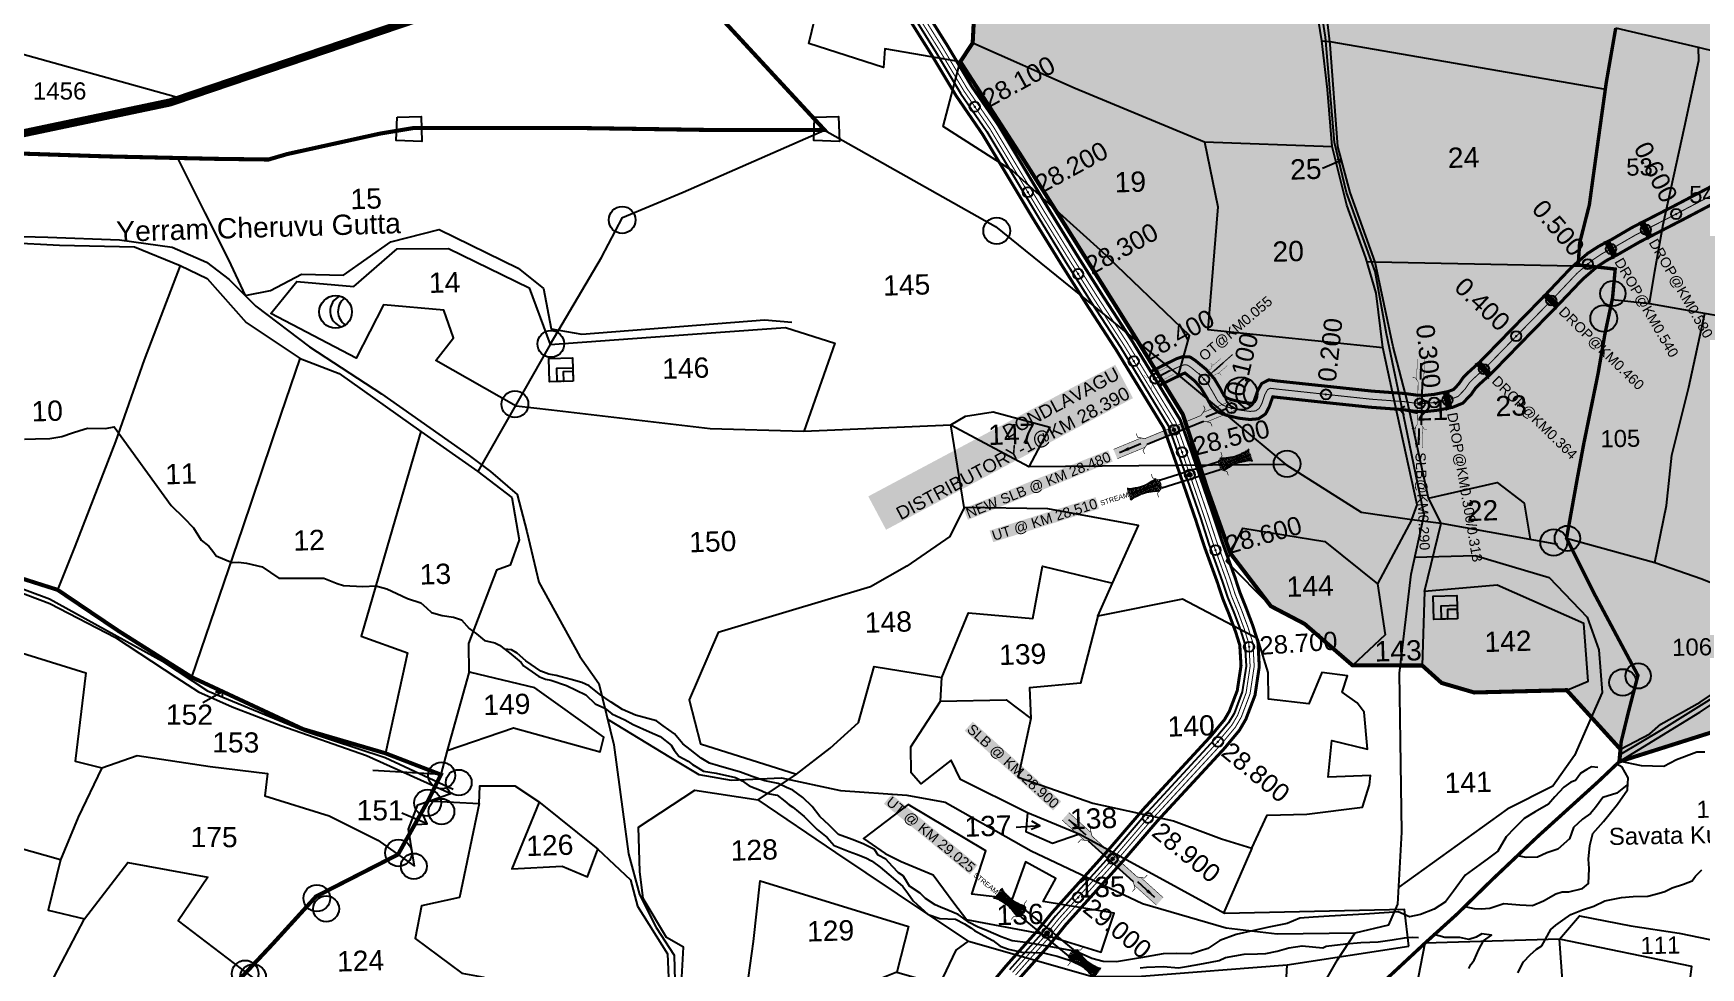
# Model space of a CAD drawing. Header units: millimetres. Extents: x 191342 to 235284, y 1600297 to 1616674.
# Drawn here: x 197131 to 198775, y 1603651 to 1604572 of the extents above; entities that cross this region are included whole.
import ezdxf
from ezdxf.enums import TextEntityAlignment as Align

# ---------------------------------------------------------------- set-up
doc = ezdxf.new("R2010")
doc.units = ezdxf.units.MM
doc.header["$LTSCALE"] = 15
doc.header["$PDMODE"] = 32
doc.header["$PDSIZE"] = 10
doc.linetypes.add('ACAD_ISO02W100', pattern=[15, 12, -3])
doc.linetypes.add('HIDDEN2', pattern=[0.1875, 0.125, -0.0625])
for name, color, linetype in [('BOUNDRY STONES', 240, 'Continuous'), ('CANAL1', 7, 'Continuous'), ('CSMark', 72, 'Continuous'), ('PLOTS', 7, 'Continuous'), ('PLOTS NO', 7, 'Continuous'), ('ROADS', 1, 'Continuous'), ('STREAMS', 4, 'Continuous'), ('STRUCTURE', 5, 'Continuous'), ('text2', 7, 'Continuous'), ('VILLAGE BOUNDRY', 5, 'Continuous'), ('wells', 7, 'Continuous'), ('WUA-10', 3, 'Continuous')]:
    doc.layers.add(name, color=color, linetype=linetype)
doc.styles.get("Standard").update_dxf_attribs({"font": 'arial.ttf'})
doc.dimstyles.get("Standard").update_dxf_attribs({"dimtxt": 0.18, "dimasz": 0.18, "dimexe": 0.18, "dimexo": 0.0625, "dimgap": 0.09, "dimtad": 0, "dimtih": 1, "dimtoh": 1, "dimdec": 4, "dimzin": 0, "dimdsep": 46, "dimtxsty": 'Standard', "dimcen": 0.09, "dimadec": 0, "dimazin": 0, "dimtfac": 1, "dimtdec": 4, "dimtofl": 0, "dimtmove": 0, "dimatfit": 3, "dimfxl": 1, "dimtolj": 1, "dimtzin": 0, "dimarcsym": 0})

# ---------------------------------------------------------------- blocks, each defined once
blk = doc.blocks.new('DROP')
h = blk.add_hatch()
h.set_pattern_fill('ANSI31', color=1, scale=10, angle=45)
h.set_pattern_definition([(90, (-324.4107, -25.7687), (-1.25, 0), [])])
h.paths.add_polyline_path([(-9.9, -4.3), (-13.8, 4.1), (13.8, 4.1), (10.2, -4.3)])
at = {"layer": 'STRUCTURE', "color": 5, "const_width": 0.49}
blk.add_lwpolyline([(-9.9, -4.3), (-13.8, 4.1), (13.8, 4.1), (10.2, -4.3), (-9.9, -4.3)], dxfattribs=at)
at = {"layer": 'STRUCTURE', "color": 5}
blk.add_circle((0, 0), 1.33, dxfattribs=at)
blk = doc.blocks.new('UT')
at = {"layer": 'STRUCTURE'}
h = blk.add_hatch(dxfattribs=at)
h.set_pattern_fill('DASH', color=150, scale=8, angle=-39.6278, style=0)
h.set_pattern_definition([(320.372247933, (-4370.464, -6260.8811), (1.40800153113, 0.132407282), [1, -1])])
h.paths.add_polyline_path([(765163, 1700681.9), (765165.6, 1700680.6), (765167.2, 1700680.3), (765169.1, 1700680), (765172.4, 1700679.6), (765176.4, 1700679.3), (765179.5, 1700679.5), (765183.1, 1700679.9), (765187.7, 1700680.9), (765188.9, 1700681.2), (765193.1, 1700682.2), (765196.1, 1700680.2), (765196.1, 1700672.2), (765193.1, 1700670.2), (765190.5, 1700670.8), (765188.1, 1700671.3), (765185.5, 1700671.8), (765183.6, 1700672.1), (765181, 1700672.5), (765180.3, 1700672.5), (765178.5, 1700672.6), (765176.7, 1700672.6), (765174.6, 1700672.5), (765172.5, 1700672.3), (765170.4, 1700672), (765168.5, 1700671.7), (765166.1, 1700671.2), (765165, 1700670.8), (765163, 1700669.7)])
h.paths.add_polyline_path([(765259.1, 1700682.2), (765256.1, 1700680.2), (765256.1, 1700672.2), (765259.1, 1700670.2), (765261.9, 1700671), (765264.4, 1700671.6), (765266.4, 1700672), (765269.1, 1700672.5), (765272.7, 1700673), (765276.1, 1700673.1), (765278.6, 1700672.9), (765281.2, 1700672.7), (765283.9, 1700672.3), (765286.4, 1700671.9), (765288, 1700671.3), (765289.2, 1700670.6), (765289.1, 1700682.7), (765287.6, 1700681.8), (765285.7, 1700681.2), (765283, 1700680.7), (765281.2, 1700680.4), (765276.7, 1700679.9), (765272.7, 1700679.9), (765268.7, 1700680.3), (765264.8, 1700681), (765261.2, 1700681.7)])
at = {"layer": 'STRUCTURE', "color": 150, "const_width": 0.628}
for points in [[(765190.1, 1700688.2), (765190.1, 1700684.2), (765196.1, 1700680.2), (765256.1, 1700680.2), (765262.1, 1700684.2), (765262.1, 1700688.2)], [(765190.1, 1700664.2), (765190.1, 1700668.2), (765196.1, 1700672.2), (765256.1, 1700672.2), (765262.1, 1700668.2), (765262.1, 1700664.2)]]:
    blk.add_lwpolyline(points, dxfattribs=at)
at = {"layer": 'STRUCTURE', "color": 150}
for points in [[(765196.1, 1700680.2), (765256.1, 1700680.2)], [(765196.1, 1700672.2), (765256.1, 1700672.2)], [(765196.1, 1700672.2), (765256.1, 1700672.2)]]:
    blk.add_lwpolyline(points, dxfattribs=at)
at = {"layer": 'STRUCTURE', "color": 0}
blk.add_circle((765226.1, 1700676.2), 1.89, dxfattribs=at)
at = {"layer": 'STRUCTURE', "color": 150}
for points in [[(765163, 1700681.9), (765164.4, 1700681.1), (765167.9, 1700680.2), (765171.2, 1700679.8), (765176.1, 1700679.4), (765184.7, 1700680.3), (765193.1, 1700682.2)], [(765289.1, 1700682.7), (765287.8, 1700681.9), (765284.3, 1700680.9), (765280.9, 1700680.4), (765276.1, 1700679.8), (765267.4, 1700680.5), (765259.1, 1700682.2)], [(765163, 1700669.7), (765164.3, 1700670.6), (765167.8, 1700671.6), (765171.2, 1700672.1), (765176, 1700672.6), (765184.7, 1700672), (765193.1, 1700670.2)], [(765289.2, 1700670.6), (765287.8, 1700671.4), (765284.2, 1700672.3), (765280.9, 1700672.7), (765276.1, 1700673.1), (765267.4, 1700672.2), (765259.1, 1700670.2)]]:
    blk.add_spline(points, degree=3, dxfattribs=at)
at = {"layer": 'STRUCTURE', "color": 0}
blk.add_text('STREAM', height=5, dxfattribs=at).set_placement((765148.2, 1700675.8), align=Align.MIDDLE_CENTER)
for points in [[(765190.9, 1700676), (765164.2, 1700675.8)], [(765289.3, 1700676.7), (765265.4, 1700676.4)]]:
    blk.add_leader(points, dimstyle='Standard', override={"dimasz": 10, "dimgap": 0.09, "dimtad": 0}, dxfattribs=at)
blk = doc.blocks.new('SLB')
at = {"layer": 'STRUCTURE'}
h = blk.add_hatch(dxfattribs=at)
h.set_pattern_fill('DOTS', color=6, scale=20, angle=320.3722, style=0)
h.set_pattern_definition([(320.372247934, (-159.4327, -72.9564), (1.2786241598, 0.5641323054), [0, -1.25])])
h.paths.add_polyline_path([(769699.5, 1706871.1), (769699.5, 1706861.1), (769729.1, 1706861.1), (769732.1, 1706863.1), (769792.1, 1706863.1), (769795.1, 1706861.1), (769824.7, 1706861.1), (769824.7, 1706871.1), (769795.1, 1706871.1), (769792.1, 1706869.1), (769732.1, 1706869.1), (769729.1, 1706871.1)])
at = {"layer": 'STRUCTURE', "color": 6, "linetype": 'ACAD_ISO02W100', "ltscale": 0.5, "const_width": 0.5}
for points in [[(769699.5, 1706871.1), (769729.1, 1706871.1)], [(769795.1, 1706871.1), (769824.7, 1706871.1)], [(769699.5, 1706861.1), (769729.1, 1706861.1)], [(769795.1, 1706861.1), (769824.7, 1706861.1)]]:
    blk.add_lwpolyline(points, dxfattribs=at)
at = {"layer": 'STRUCTURE', "color": 6, "const_width": 0.628}
for points in [[(769726.1, 1706877.1), (769726.1, 1706873.1), (769732.1, 1706869.1), (769792.1, 1706869.1), (769798.1, 1706873.1), (769798.1, 1706877.1)], [(769726.1, 1706855.1), (769726.1, 1706859.1), (769732.1, 1706863.1), (769792.1, 1706863.1), (769798.1, 1706859.1), (769798.1, 1706855.1)]]:
    blk.add_lwpolyline(points, dxfattribs=at)
at = {"layer": 'STRUCTURE', "color": 6}
blk.add_lwpolyline([(769732.1, 1706863.1), (769792.1, 1706863.1)], dxfattribs=at)
blk.add_lwpolyline([(769732.1, 1706863.1), (769792.1, 1706863.1)], dxfattribs=at)
at = {"layer": 'STRUCTURE', "color": 0}
blk.add_circle((769762.1, 1706866.1), 1.24, dxfattribs=at)
for points in [[(769703.8, 1706866), (769726.7, 1706866)], [(769818.6, 1706865.8), (769795.7, 1706865.8)]]:
    blk.add_leader(points, dimstyle='Standard', override={"dimasz": 10, "dimgap": 0.09, "dimtad": 0}, dxfattribs=at)
blk = doc.blocks.new('OT')
at = {"layer": 'STRUCTURE', "color": 190}
for points, const_width in [([(769751.4, 1706595.8), (769729.4, 1706595.8)], 0.5), ([(769775.2, 1706601.8), (769775.2, 1706597.8), (769769.2, 1706593.8), (769761.8, 1706593.8), (769754.4, 1706593.8), (769748.4, 1706597.8), (769748.4, 1706601.8)], 0.5), ([(769761.8, 1706593.8), (769761.8, 1706581)], 2.5), ([(769751.4, 1706579), (769729.4, 1706579)], 0.5), ([(769748.4, 1706573), (769748.4, 1706577), (769754.4, 1706581), (769761.8, 1706581), (769761.8, 1706581), (769761.8, 1706581), (769769.2, 1706581), (769775.2, 1706577), (769775.2, 1706573)], 0.5)]:
    blk.add_lwpolyline(points, dxfattribs=dict(at, const_width=const_width))
at = {"layer": 'STRUCTURE', "color": 0}
blk.add_circle((769761.8, 1706587.4), 1.87, dxfattribs=at)
blk.add_leader([(769732.6, 1706587.4), (769753.8, 1706587.4)], dimstyle='Standard', override={"dimasz": 10, "dimgap": 0.09, "dimtad": 0}, dxfattribs=at)

msp = doc.modelspace()

# ---------------------------------------------------------------- hatches: boundary and pattern name
at = {"layer": 'PLOTS NO', "true_color": 0xf7abae}
h = msp.add_hatch(dxfattribs=at)
h.set_pattern_fill('ANSI31', color=241)
h.set_pattern_definition([(45, (0, 0), (-0.088388347648, 0.088388347648), [])])
h.paths.add_polyline_path([(198696, 1603866.7), (198643, 1603925), (198551.7, 1603922.7), (198519.6, 1603932.1), (198500.5, 1603949.3), (198431.8, 1603949.4), (198384.4, 1603990.4), (198351.2, 1604007.8), (198311.1, 1604060.2), (198289.1, 1604121.9), (198264.4, 1604196.9), (198215.9, 1604275.6), (198148.3, 1604383.4), (198104.3, 1604452.8), (198045, 1604544.5), (198057.2, 1604563.1), (198061.7, 1604652.8), (198065.5, 1604712.7), (198200.2, 1604696.7), (198348.2, 1604684.1), (198362.9, 1604637.7), (198401.1, 1604634.7), (198369, 1604696.8), (198340.1, 1604763.5), (198323.5, 1604826.3), (198349.6, 1604871.9), (198352.8, 1604907.3), (198383.3, 1604961.1), (198401.3, 1605026.5), (198419.2, 1605081.4), (198437.2, 1605121.6), (198469.5, 1605148.3), (198480.1, 1605260), (198483.3, 1605296.2), (198574.4, 1605375.1), (198611.7, 1605380.8), (198676.5, 1605383.9), (198825.4, 1605340.3), (198895.3, 1605321.2), (198994.3, 1605295.4), (199009.9, 1605275.1), (199041.1, 1605243.8), (199080.7, 1605210.5), (199233.6, 1605114.1), (199265.8, 1605061.8), (199332.6, 1604942.6), (199342.6, 1604924.1), (199404.9, 1604835.3), (199417.6, 1604816.6), (199430.4, 1604797.9), (199476.8, 1604683.4), (199493.5, 1604646.1), (199499.5, 1604636.9), (199537.9, 1604577.5), (199545.2, 1604563.4), (199586.8, 1604509.9), (199591.8, 1604498.7), (199552, 1604427.4), (199491.2, 1604403.3), (199452.8, 1604410.3), (199428.9, 1604395.9), (199412.8, 1604384.5), (199383.8, 1604364.1), (199325.2, 1604288.7), (199299.7, 1604254.3), (199296.9, 1604245.5), (199275.1, 1604230.5), (199240.7, 1604139.2), (199237.4, 1604123.8), (199226.2, 1604098.5), (199185.7, 1604031), (199169.8, 1604004.4), (199118.2, 1603939.5), (199038.2, 1603883.2), (198955.7, 1603937.2), (198694.9, 1603854.6)])

# ---------------------------------------------------------------- linework, layer by layer
at = {"color": 3}
for p in [(198237.1, 1604232.1), (198255.8, 1604181.6), (198271.3, 1604137.4), (198296.6, 1604063), (198230, 1603799), (198195.2, 1603758.7), (198161.1, 1603720.7), (198130.7, 1603685.4)]:
    msp.add_point(p, dxfattribs=at)
at = {"layer": 'BOUNDRY STONES', "color": 1}
for points in [[(197489.5, 1604489.7), (197513.2, 1604490.4), (197514, 1604465.8), (197488.6, 1604466.7)], [(197901.3, 1604489.8), (197925, 1604490.5), (197925.7, 1604465.9), (197900.4, 1604466.8)]]:
    msp.add_lwpolyline(points, close=True, dxfattribs=at)
msp.add_lwpolyline([(197532.8, 1603841.7), (197465.8, 1603845.7)], dxfattribs=at)
for centre, radius in [((197711.5, 1604388.5), 13.2), ((198080.9, 1604377.8), 13.2), ((198688.5, 1604316), 12.5), ((198679.5, 1604291.4), 13.2), ((197641.2, 1604266.3), 13.2), ((197605.8, 1604206.9), 13.2), ((198367.2, 1604148.1), 13.2), ((198643.6, 1604074.6), 12.5), ((198630.2, 1604070.6), 13.2), ((198698.2, 1603932.6), 13.2), ((198713.4, 1603939), 12.5), ((197533.5, 1603840.9), 13.2), ((197519.7, 1603813.9), 13.2), ((197491, 1603764.5), 13.2), ((197410.4, 1603719.9), 13.2), ((197339.8, 1603645.4), 13.2)]:
    msp.add_circle(centre, radius, dxfattribs=at)
at = {"layer": 'BOUNDRY STONES'}
for centre in [(197550.4, 1603833.9), (197533.3, 1603805.3), (197506.1, 1603751.4), (197419.6, 1603709.4), (197347.6, 1603642.2)]:
    msp.add_circle(centre, 12.7, dxfattribs=at)
at = {"layer": 'CANAL1', "color": 200, "const_width": 3}
for points in [[(197995.4, 1604585.2), (198017.2, 1604550.4), (198040.9, 1604510.9), (198066.9, 1604473), (198117.3, 1604388.9), (198145, 1604344.1), (198169.8, 1604304.9), (198198.7, 1604260.4), (198245.5, 1604183.7), (198256.1, 1604153.8), (198277, 1604093.2), (198285.4, 1604067.3), (198298.6, 1604031), (198303.9, 1604014.9), (198310.1, 1603999.6), (198316.5, 1603982.4), (198320.6, 1603969.3), (198321.8, 1603949.1), (198318.1, 1603924.6), (198310.3, 1603904.2), (198305.4, 1603895.8), (198292, 1603879.7), (198226.2, 1603808.4), (198191.2, 1603767.7), (198135.2, 1603705.4), (198120.9, 1603687.7), (198089.7, 1603652.7), (198079.4, 1603640.3)], [(198010.9, 1604594.4), (198032.6, 1604559.8), (198056, 1604520.6), (198082.1, 1604482.7), (198132.7, 1604398.3), (198160.2, 1604353.6), (198184.9, 1604314.6), (198213.9, 1604270), (198261.8, 1604191.5), (198273.1, 1604159.8), (198294, 1604098.9), (198302.5, 1604073.2), (198315.6, 1604036.9), (198320.8, 1604021.1), (198326.8, 1604006.1), (198333.5, 1603988.3), (198338.5, 1603972.6), (198339.8, 1603948.2), (198335.6, 1603920), (198326.6, 1603896.4), (198320.2, 1603885.4), (198305.6, 1603867.8), (198239.6, 1603796.4), (198204.7, 1603755.8), (198148.9, 1603693.7), (198134.7, 1603676), (198103.3, 1603640.9)], [(198232.9, 1604239), (198247, 1604246.2), (198258.2, 1604251.7), (198264.5, 1604253.8), (198271.6, 1604253.4), (198277.1, 1604249.7), (198287.4, 1604241.2), (198295.5, 1604232), (198301.8, 1604221.4), (198305.1, 1604215.2), (198307.7, 1604213), (198311.8, 1604211.5), (198322.5, 1604208.9), (198330.8, 1604207.9), (198333.5, 1604208.1), (198333.7, 1604208.2), (198334.9, 1604210.6), (198338.1, 1604219.9), (198342.2, 1604227.3), (198349.1, 1604230.9), (198357.3, 1604229.8), (198410, 1604224.2), (198451, 1604219.8), (198483.7, 1604217.4), (198494.5, 1604215.9), (198502, 1604215.5), (198512.3, 1604216.6), (198525.9, 1604219.3), (198531.4, 1604221.4), (198536.4, 1604226.7), (198541, 1604233.3), (198546.8, 1604239), (198557.1, 1604248.3), (198584.1, 1604276), (198587.5, 1604279.5), (198622.9, 1604315.7), (198647.6, 1604341.7), (198663.7, 1604355.6), (198674.4, 1604362.5), (198687, 1604369.1), (198707.1, 1604380.9), (198749.3, 1604402.6), (198802.9, 1604430.7)], [(198241.2, 1604225.3), (198254.2, 1604231.8), (198264.4, 1604236.8), (198266.5, 1604237.6), (198267.5, 1604236.8), (198276.3, 1604229.7), (198282.5, 1604222.5), (198287.9, 1604213.5), (198292.5, 1604205.1), (198299.3, 1604199.1), (198307, 1604196.1), (198319.6, 1604193.1), (198330.5, 1604191.8), (198339, 1604192.5), (198346, 1604197.3), (198349.6, 1604204.3), (198352.8, 1604213.4), (198353.2, 1604214.2), (198355.4, 1604213.9), (198408.3, 1604208.2), (198449.5, 1604203.9), (198482.1, 1604201.5), (198493, 1604200), (198502.4, 1604199.5), (198514.7, 1604200.8), (198530.4, 1604203.8), (198540.5, 1604207.9), (198548.8, 1604216.6), (198553.2, 1604222.9), (198557.7, 1604227.3), (198568.2, 1604236.8), (198595.5, 1604264.8), (198598.9, 1604268.3), (198634.4, 1604304.6), (198658.7, 1604330.1), (198673.3, 1604342.7), (198682.5, 1604348.7), (198694.7, 1604355.2), (198714.8, 1604366.8), (198756.7, 1604388.4), (198810, 1604416.4)]]:
    msp.add_lwpolyline(points, dxfattribs=at)
at = {"layer": 'CANAL1', "color": 5}
msp.add_lwpolyline([(197999.7, 1604587.7), (198021.5, 1604553), (198045.1, 1604513.6), (198071.1, 1604475.7), (198121.6, 1604391.5), (198149.2, 1604346.8), (198174, 1604307.6), (198202.9, 1604263.1), (198250, 1604185.9), (198260.8, 1604155.5), (198281.7, 1604094.8), (198290.2, 1604069), (198303.3, 1604032.6), (198308.6, 1604016.6), (198314.7, 1604001.4), (198321.2, 1603984), (198325.6, 1603970.2), (198326.8, 1603948.8), (198322.9, 1603923.3), (198314.9, 1603902), (198309.5, 1603892.9), (198295.8, 1603876.4), (198229.9, 1603805), (198194.9, 1603764.4), (198139, 1603702.1), (198124.7, 1603684.4), (198093.5, 1603649.4)], dxfattribs=at)
at = {"layer": 'CANAL1', "color": 1, "linetype": 'HIDDEN2', "ltscale": 4, "const_width": 1}
for points in [[(198003.1, 1604589.8), (198024.9, 1604555.1), (198048.5, 1604515.8), (198074.5, 1604477.9), (198125, 1604393.6), (198152.6, 1604348.9), (198161.2, 1604335.3), (198177.3, 1604309.8), (198206.3, 1604265.2), (198253.7, 1604187.6), (198264.6, 1604156.8), (198285.5, 1604096), (198294, 1604070.3), (198296.6, 1604063), (198307.1, 1604033.9), (198312.3, 1604018), (198318.5, 1604002.9), (198325, 1603985.3), (198329.5, 1603970.9), (198330.8, 1603948.6), (198326.8, 1603922.3), (198318.5, 1603900.3), (198312.8, 1603890.6), (198298.8, 1603873.8), (198232.9, 1603802.4), (198230, 1603799), (198197.9, 1603761.7), (198142, 1603699.5), (198127.8, 1603681.9), (198096.5, 1603646.8)], [(198237.1, 1604232.1), (198250.6, 1604239), (198261.3, 1604244.2), (198265.6, 1604245.7), (198268.9, 1604245.5), (198272.3, 1604243.3), (198281.9, 1604235.4), (198289, 1604227.3), (198294.8, 1604217.4), (198298.8, 1604210.2), (198303.5, 1604206.1), (198309.4, 1604203.8), (198321, 1604201), (198330.7, 1604199.8), (198336.3, 1604200.3), (198339.8, 1604202.8), (198342.3, 1604207.4), (198345.4, 1604216.6), (198348, 1604221.3), (198350.6, 1604222.6), (198356.3, 1604221.9), (198409.2, 1604216.2), (198450.3, 1604211.8), (198482.9, 1604209.4), (198493.7, 1604207.9), (198502.2, 1604207.5), (198513.5, 1604208.7), (198528.1, 1604211.6), (198535.9, 1604214.6), (198542.6, 1604221.6), (198547.1, 1604228.1), (198552.2, 1604233.1), (198562.7, 1604242.6), (198589.8, 1604270.4), (198593.2, 1604273.9), (198628.7, 1604310.1), (198653.1, 1604335.9), (198668.5, 1604349.1), (198678.4, 1604355.6), (198690.9, 1604362.2), (198711, 1604373.8), (198753, 1604395.5), (198806.5, 1604423.6)]]:
    msp.add_lwpolyline(points, dxfattribs=at)
at = {"layer": 'CANAL1', "color": 5, "const_width": 1}
msp.add_lwpolyline([(198006.6, 1604591.8), (198028.3, 1604557.2), (198051.8, 1604517.9), (198077.9, 1604480), (198128.5, 1604395.7), (198156, 1604351), (198180.7, 1604311.9), (198209.7, 1604267.4), (198257.3, 1604189.3), (198268.4, 1604158.1), (198289.3, 1604097.3), (198297.7, 1604071.6), (198310.9, 1604035.2), (198316.1, 1604019.3), (198322.2, 1604004.3), (198328.8, 1603986.6), (198333.5, 1603971.6), (198334.8, 1603948.5), (198330.7, 1603921.3), (198322.1, 1603898.5), (198316.1, 1603888.3), (198301.8, 1603871.1), (198235.9, 1603799.7), (198200.9, 1603759.1), (198145.1, 1603697), (198130.8, 1603679.3), (198099.5, 1603644.2)], dxfattribs=at)
at = {"layer": 'CANAL1', "color": 1, "ltscale": 4, "const_width": 1}
msp.add_lwpolyline([(198291.5, 1604236.6), (198313.5, 1604255.9)], dxfattribs=at)
at = {"layer": 'PLOTS'}
for points in [[(198506.6, 1604114.2), (198485.9, 1604209.3), (198472, 1604263.5), (198454, 1604346.8), (198429.4, 1604415.7), (198417.4, 1604460.9), (198409.7, 1604561.6), (198401.1, 1604634.7), (198369, 1604696.8), (198340.1, 1604763.5), (198286.9, 1604842.8), (198266.5, 1604871.5), (198238.9, 1604916.4), (198225.7, 1604977), (198216.7, 1605025.1), (198196.3, 1605091.3)], [(198366.1, 1604147.5), (198440.4, 1604100.6), (198490.1, 1604093.2), (198495.5, 1604107.8), (198473.9, 1604206.7), (198461.7, 1604262.8), (198455, 1604316.2), (198445, 1604351.2), (198426, 1604403.2), (198411.8, 1604460.8), (198407.2, 1604517.2), (198401.6, 1604565), (198393, 1604618.3), (198390.1, 1604636.2), (198366.3, 1604687.1), (198344.4, 1604732.4), (198330.1, 1604770.6), (198296.9, 1604820.9), (198252.7, 1604875.5), (198230.2, 1604918), (198211, 1605007), (198192.1, 1605086.8)], [(198045, 1604544.5), (197970.6, 1604557.1), (197969.4, 1604538.9), (197895.6, 1604562.4), (197904.1, 1604597.8), (197773.4, 1604617.6), (197752.7, 1604650.4), (197688.1, 1604666.3), (197623.8, 1604725), (197614.2, 1604703.1), (197519.9, 1604740.8), (197547.9, 1604793.6)], [(198061.7, 1604652.8), (198057.2, 1604563.1), (198158.2, 1604518.3), (198285.7, 1604465.5), (198411.8, 1604460.8)], [(198973.3, 1604648.3), (198957.9, 1604606.6), (198935.7, 1604546.5), (198928, 1604525.4), (198839.9, 1604542.2), (198772.8, 1604558.6), (198691.3, 1604577.6)], [(198401.6, 1604565), (198409.3, 1604564.4), (198681.1, 1604517.3)], [(197107.7, 1604471.2), (197091, 1604560.2), (197277.5, 1604508.3)], [(198260, 1604235.5), (198271, 1604274.5), (198183.3, 1604358.8), (198096.3, 1604437), (198028, 1604480.6), (198045, 1604544.5), (198057.2, 1604563.1)], [(198724.7, 1604306.1), (198729.8, 1604337.9), (198738.2, 1604384), (198759.1, 1604480), (198773.4, 1604545.8), (198772.8, 1604558.6)], [(196837.6, 1604466.4), (196911.5, 1604423), (196951.1, 1604399.8), (197005.6, 1604367.3), (197055.6, 1604368.8), (197156.7, 1604363.6), (197230.6, 1604362.1), (197275.8, 1604343.6), (197302.3, 1604330.7), (197340.7, 1604287.6), (197394.1, 1604252.1), (197432.4, 1604237.3), (197513, 1604179.9), (197569.2, 1604140.7), (197602.8, 1604114.9), (197610.1, 1604073.3), (197601.1, 1604048.2), (197587.5, 1604043.3), (197559.9, 1603971), (197560.2, 1603942.1), (197539.1, 1603865.6), (197532.8, 1603841.7)], [(197640.5, 1604265.8), (197691.2, 1604351.5), (197711.7, 1604390.9), (197771.6, 1604416), (197911.2, 1604477.1), (198079.7, 1604382.1), (198162.2, 1604315.5), (198260, 1604235.5), (198366.1, 1604147.5), (198112.4, 1604145.1)], [(198285.7, 1604465.5), (198298.8, 1604401.6), (198289.2, 1604280.6), (198461.7, 1604262.8)], [(196405.5, 1604376.7), (196472.7, 1604348.1), (196527.2, 1604322.9), (196530.9, 1604322.9), (196568.8, 1604290.6), (196590.2, 1604274.6), (196638.2, 1604239), (196680.1, 1604210.3), (196712.7, 1604185.7), (196766.7, 1604151.6), (196797.8, 1604137.9), (196875.4, 1604103.8), (196942.3, 1604079.8), (197026.7, 1604052.8), (197079.1, 1604036.1), (197147, 1604010.4), (197212, 1603977), (197271.4, 1603937.9), (197293.6, 1603923.3), (197327.1, 1603908.7), (197374.8, 1603890.2), (197459.4, 1603860.7), (197542.5, 1603823.2)], [(197770.2, 1603636.3), (197772, 1603671.6), (197755.2, 1603681.2), (197732.1, 1603719.5), (197728.9, 1603746.3), (197727.8, 1603789.8), (197783.3, 1603826.4), (197845.5, 1603817), (197883.3, 1603842.2), (197916.6, 1603867.7), (197944.7, 1603893), (197960.1, 1603948.4), (198026.7, 1603937.5), (198053, 1604001.2), (198116.5, 1603995.8), (198125.9, 1604047.2), (198195, 1604030.6), (198220.8, 1604087.2), (198131.4, 1604103.6), (198048.7, 1604104.9), (198035.5, 1604186.5), (198050.2, 1604195.1), (198077.3, 1604199.4), (198133.4, 1604184.3), (198112.4, 1604145.1), (198035.5, 1604186.3), (197890.7, 1604180), (197798.2, 1604182.5), (197641.7, 1604201), (197607, 1604205.1), (197527.8, 1604250.1), (197545.3, 1604272.2), (197535.6, 1604299.6), (197476.3, 1604304.9), (197449.1, 1604252.3), (197365.2, 1604296.4), (197390.7, 1604327.8), (197447, 1604323), (197489.7, 1604360.1), (197540.3, 1604360.3), (197619.9, 1604321.5), (197640.5, 1604265.8), (197606.3, 1604205.5), (197569.2, 1604140.7)], [(197275.8, 1604343.6), (197240.1, 1604250.6), (197211.8, 1604170.1), (197171.7, 1604066.7), (197154.8, 1604023.9)], [(198666.1, 1604342.8), (198454, 1604346.8), (198446.1, 1604347.3)], [(198687.8, 1604310), (198724.7, 1604306.1), (198791.6, 1604294.2), (198797.6, 1604330.1)], [(198729.9, 1604051), (198776.2, 1604034.8), (198806.3, 1604022.6), (198885.8, 1604014), (198888.6, 1604016.7), (198894.9, 1604033.4), (198900.5, 1604056.1), (198912.4, 1604098.5), (198920.9, 1604129), (198930.5, 1604163.2), (198944.4, 1604213.1), (198952.8, 1604252.2), (198965.6, 1604302.9)], [(198642.8, 1604074.7), (198729.9, 1604051), (198741.3, 1604106.9), (198746.6, 1604156.5), (198763.3, 1604223.6), (198779.2, 1604296.4)], [(197640.5, 1604265.8), (197739.7, 1604273), (197872.7, 1604282.6), (197921.1, 1604267), (197890.7, 1604180)], [(197287.2, 1603937.7), (197337.6, 1604085.1), (197375.4, 1604197), (197394.1, 1604252.1)], [(197513, 1604179.9), (197487.7, 1604093.4), (197454.1, 1603978.1), (197499.7, 1603961.7), (197478, 1603862.8)], [(198502.6, 1604022.4), (198519.2, 1604089.6), (198506.6, 1604114.2), (198574.4, 1604129.7), (198601, 1604109.3), (198606.8, 1604073.7)], [(198048.7, 1604104.9), (198034.7, 1604076.4), (197992.1, 1604047.2), (197956.5, 1604026.7), (197869.8, 1604001), (197806.2, 1603981.8), (197777.5, 1603915.3), (197788.9, 1603872.1), (197883.3, 1603842.2)], [(198490.1, 1604093.2), (198456.3, 1604029.7), (198464.1, 1603979.4), (198431.8, 1603949.4), (198384.4, 1603990.4), (198351.2, 1604007.8), (198307.6, 1604051.8), (198323.7, 1604084.7), (198404.5, 1604071.5), (198456.3, 1604029.7)], [(198490.1, 1604093.2), (198519.2, 1604089.6), (198633.9, 1604068.8)], [(198694.9, 1603854.6), (198732.6, 1603877.7), (198774.3, 1603903.3), (198818.2, 1603932.4), (198827.2, 1603937.3), (198852.8, 1603954.3), (198878.4, 1603969.3), (198904.4, 1603986.5), (198920.4, 1603994.5), (198957.4, 1604015.7), (198977.1, 1604027.1), (199002.3, 1604040.9), (198999.4, 1604031.9), (198979.8, 1603990.5), (198956.9, 1603939.7), (198955.7, 1603937.2), (198906.6, 1603921.1), (198888.4, 1603915.2), (198830.4, 1603898.2), (198748.7, 1603872.5), (198694.9, 1603854.6)], [(198332.5, 1603769.1), (198347.6, 1603801.7), (198386.8, 1603802.8), (198441.7, 1603809.5), (198448.6, 1603831.7), (198449.6, 1603840.7), (198407.8, 1603839.1), (198411.4, 1603875.5), (198446.4, 1603866.7), (198443.4, 1603903.4), (198436.4, 1603912.6), (198421.7, 1603923), (198426.7, 1603939.2), (198401.6, 1603942.3), (198388.8, 1603911.6), (198349, 1603916.1), (198348.7, 1603942.3), (198338.5, 1603975.6), (198264, 1604014.6), (198180.6, 1603998), (198195, 1604030.6)], [(198431.8, 1603949.4), (198500.5, 1603949.3), (198519.6, 1603932.1), (198551.7, 1603922.7), (198643, 1603925), (198664.1, 1603933.8), (198659.7, 1603990.8), (198574.5, 1604028.5), (198502.6, 1604022.4), (198500.5, 1603949.3)], [(198696, 1603866.7), (198725.1, 1603882.1), (198735.7, 1603891.5), (198774.6, 1603913), (198810.2, 1603937.2), (198831.5, 1603951.6), (198852.9, 1603976.5), (198875.2, 1603997.3), (198888.6, 1604016.7)], [(198180.6, 1603998), (198163.5, 1603932), (198113.1, 1603927.4), (198114.6, 1603897.1)], [(197060.8, 1603979.9), (197182.5, 1603942.1), (197172.1, 1603854.9), (197198.3, 1603848.3), (197233.4, 1603860.7), (197305.2, 1603849.6), (197361.8, 1603842.9), (197359.2, 1603820.8), (197422.7, 1603801), (197470.5, 1603777.2), (197506.9, 1603751.5)], [(197539.1, 1603865.6), (197604.5, 1603887.9), (197690, 1603864.1), (197693.6, 1603878.8), (197625.4, 1603927.3), (197562.3, 1603942.4), (197560.4, 1603942.9)], [(198487.3, 1603672.7), (198483.1, 1603708.7), (198305.6, 1603704.7), (198162.7, 1603782.6), (198111.3, 1603803.9), (198045.2, 1603837), (198036, 1603856), (198005.9, 1603832.8), (197996.6, 1603843.4), (197996.2, 1603869.1), (198025.3, 1603914.1), (198026.7, 1603937.5)], [(198025.3, 1603914.1), (198090.1, 1603915.6), (198114.6, 1603897.1), (198102.8, 1603842.4), (198102.1, 1603839.2), (198175.6, 1603813.7), (198255.1, 1603796.2), (198302.7, 1603778.4), (198332.5, 1603769.1), (198304.6, 1603705.2)], [(199126.8, 1603875.3), (199095.2, 1603855.1), (198975.2, 1603791.5), (198944.7, 1603775.3), (198914.5, 1603759.3), (198806.8, 1603742.3), (198793.8, 1603678.4), (198777.8, 1603599.3), (198784.1, 1603568), (198788.1, 1603538.2), (198769.5, 1603484.6), (198746.8, 1603482.2), (198752.7, 1603527.2), (198756.8, 1603576.6), (198766.2, 1603652.6), (198635.9, 1603679.6), (198503.2, 1603675.6), (198490.3, 1603609.4), (198477, 1603574.4), (198434, 1603585.3), (198412.1, 1603590.9)], [(197198.3, 1603848.3), (197175.1, 1603799.7), (197157.6, 1603757.6), (197114.5, 1603769.8), (197108.5, 1603748.6), (197044.3, 1603757.8), (197051.6, 1603788.2), (197029.9, 1603799.7), (197023.2, 1603777.5), (196965.4, 1603794.6), (196968.2, 1603822.8), (196910.6, 1603838.3)], [(197520, 1603815.8), (197570.4, 1603813.4), (197571.3, 1603830.8), (197605.7, 1603830.7), (197628.9, 1603815.3), (197687.4, 1603768.1), (197719.7, 1603737.9), (197726.5, 1603712.2), (197756.4, 1603665.2), (197758.9, 1603602.4)], [(197570.4, 1603813.4), (197551, 1603720.5), (197513.7, 1603712.5), (197507.5, 1603680.1), (197553.4, 1603646), (197575.2, 1603642), (197559, 1603597.6), (197576.1, 1603590.5), (197578.2, 1603589.6), (197570.9, 1603559.3), (197489.6, 1603585.3), (197415.6, 1603579.3), (197342.1, 1603548.5), (197312.5, 1603556.6)], [(197506.9, 1603751.5), (197500.7, 1603788.1), (197510, 1603812.1), (197542.5, 1603823.2)], [(197629.7, 1603814.6), (197602.6, 1603748.7), (197652.5, 1603751.4), (197677.5, 1603740.9), (197687.4, 1603768.1)], [(197982.4, 1603647), (198024.7, 1603634.8), (198040.8, 1603668.8), (198053, 1603677.6), (198012.8, 1603704), (197922.2, 1603765), (197845.5, 1603817)], [(198050.8, 1603698.8), (198124, 1603685.1), (198183.8, 1603666.7), (198196, 1603703.2), (198196.7, 1603705.1), (198126.8, 1603716.8), (198139.2, 1603739.3), (198109.4, 1603755.6), (198096.2, 1603719.2), (198056.3, 1603724), (198070.2, 1603766.6), (197993.7, 1603812.3), (197949.5, 1603778.8), (197971, 1603763.9), (197986.5, 1603756), (198018.2, 1603742.8), (198038.7, 1603715.5), (198051.4, 1603698.7)], [(198111.3, 1603803.9), (198109.7, 1603785.5), (198135.9, 1603774.1), (198161.5, 1603783.1)], [(197157.6, 1603757.6), (197145.5, 1603708.2), (197181.2, 1603699.5), (197223.9, 1603755), (197303, 1603740.6), (197273.6, 1603697.7), (197349.5, 1603639.7)], [(197836, 1603641.6), (197840.9, 1603677.1), (197847.6, 1603737.1), (197994, 1603692), (197982.4, 1603647), (197952.8, 1603635.2)], [(196943.5, 1603321.5), (196964.7, 1603329.5), (197000, 1603386.7), (196999.4, 1603413.9), (196962.7, 1603465.5), (196983.9, 1603510.1), (196996.3, 1603544.8), (196999.1, 1603559.6), (197018, 1603582.3), (197115.3, 1603537.1), (197138.8, 1603583.4), (197151.2, 1603641.8), (197181.2, 1603699.5)], [(198588.7, 1603529.1), (198592.2, 1603535.8), (198620.3, 1603583.8), (198639.2, 1603634.1), (198635.9, 1603679.6), (198655.7, 1603702.6), (198706.3, 1603692.5), (198753.8, 1603685.4), (198793.6, 1603677.3)], [(198053, 1603677.6), (198175.2, 1603642.7), (198223.8, 1603643.2), (198367.3, 1603654.3), (198487.3, 1603672.7)], [(198020.1, 1603590.4), (198040.1, 1603586.4), (198135.7, 1603555.8), (198149.8, 1603540.2), (198140.6, 1603504.6), (198129.1, 1603436.9), (198180.5, 1603434.9), (198240.8, 1603459.2), (198252.5, 1603506.3), (198261.6, 1603543), (198314.2, 1603532.9), (198346.5, 1603567.1), (198365, 1603612.1), (198367.3, 1603654.3)]]:
    msp.add_lwpolyline(points, dxfattribs=at)
at = {"layer": 'PLOTS NO', "color": 0}
for points in [[(198416.6, 1604448.9), (198420.6, 1604447.1), (198418.2, 1604443.9)], [(198420.6, 1604447.1), (198402.3, 1604439.1)], [(198483.1, 1604196.3), (198477.9, 1604202), (198483.4, 1604204.8)], [(198477.9, 1604202), (198495.7, 1604197.9)], [(198114.7, 1603788), (198123.3, 1603791.1), (198115.6, 1603795.9)], [(198123.3, 1603791.1), (198100.2, 1603789.6)]]:
    msp.add_lwpolyline(points, dxfattribs=at)
at = {"layer": 'PLOTS NO'}
for points in [[(197317.3, 1603923.3), (197297.9, 1603912.4)], [(197310.5, 1603923.5), (197317.3, 1603923.3), (197317.2, 1603918.3)], [(197519.3, 1603793.2), (197494.1, 1603803.6)], [(197508.8, 1603792.7), (197519.3, 1603793.2), (197515.1, 1603802.5)]]:
    msp.add_lwpolyline(points, dxfattribs=at)
at = {"layer": 'ROADS'}
for points in [[(197697.1, 1603896.3), (197759.3, 1603858.7), (197787, 1603842), (197819.1, 1603836.1), (197868.7, 1603838.4), (197927, 1603826.1), (197992.2, 1603821.6), (198030.2, 1603814.7), (198114.8, 1603766.7), (198224.7, 1603714.8), (198307.1, 1603690.7), (198357.4, 1603684.8), (198434.5, 1603685.6), (198467.7, 1603693.5), (198476.6, 1603714.1), (198480.4, 1603785.1), (198479.1, 1603874.7), (198478.1, 1603941.6), (198489.6, 1604039.3), (198502.5, 1604097.7), (198483.9, 1604186.8), (198465.2, 1604276.3), (198454, 1604337.6), (198425.9, 1604415.6), (198414.1, 1604464.8), (198405.1, 1604568.8), (198395, 1604634)], [(197273.1, 1604449.6), (197299.9, 1604395.7), (197323.3, 1604349.3), (197339.7, 1604314.2), (197364.7, 1604319), (197395.4, 1604335.2), (197436.7, 1604334), (197483.5, 1604366.8), (197531.1, 1604379), (197609.1, 1604340.9), (197634.1, 1604320.8), (197641.5, 1604281.2), (197671.9, 1604276), (197851.8, 1604290), (197878.7, 1604287.9)], [(196405.9, 1604378.4), (196434.6, 1604365.8), (196528.9, 1604327.2), (196541.3, 1604318.4), (196581.4, 1604292.1), (196609.1, 1604263.3), (196683.3, 1604212.2), (196770.9, 1604152.8), (196795.4, 1604143.7), (196810.7, 1604140.9), (196886.6, 1604102.9), (196962, 1604078.9), (197053.1, 1604049.7), (197146.8, 1604015.1), (197258.3, 1603953.7), (197302.5, 1603924.4), (197398.8, 1603884.7), (197477.7, 1603858.7), (197544.8, 1603827.4)], [(197033.5, 1604374.6), (197145.2, 1604371.6), (197215.8, 1604368.8), (197267.8, 1604361.6), (197301.7, 1604346.9), (197324.1, 1604329.9), (197350.2, 1604303.7), (197403.3, 1604263.3), (197474.3, 1604217.2), (197560.5, 1604156.2), (197581.8, 1604140.7), (197608.1, 1604118), (197617.4, 1604081.4), (197629.5, 1604031.5), (197669.9, 1603958.1), (197688.5, 1603931.5), (197703.3, 1603871), (197712.1, 1603805), (197717.7, 1603763.6), (197728.6, 1603723.4), (197745, 1603691), (197762.8, 1603663.7), (197764.3, 1603600.8)], [(198493.3, 1604056.2), (198552.8, 1604057.7), (198625.7, 1604036.2), (198663, 1603996.9), (198674.6, 1603964.7), (198677.9, 1603922.6), (198650.7, 1603860.7), (198629.4, 1603830.5), (198584.4, 1603807.7), (198477.5, 1603730.7)], [(198012.2, 1603251.3), (198013.5, 1603291), (198021.9, 1603319.1), (198041, 1603336.8), (198056.1, 1603362.1), (198065.7, 1603379.4), (198104.7, 1603394), (198130.7, 1603409.4), (198142.5, 1603425.8), (198180.3, 1603429.5), (198233, 1603444.9), (198253.7, 1603464), (198283.1, 1603495.4), (198328.4, 1603535.2), (198382.7, 1603599.3), (198416.8, 1603659.3), (198434.5, 1603685.6)]]:
    msp.add_lwpolyline(points, dxfattribs=at)
at = {"layer": 'ROADS', "color": 1}
msp.add_lwpolyline([(198695.6, 1603861.7), (198736.5, 1603886), (198802.3, 1603927)], dxfattribs=at)
at = {"layer": 'STREAMS'}
for points in [[(197122.3, 1604172.3), (197132.9, 1604172.9), (197147.1, 1604173), (197159.1, 1604175), (197169.5, 1604178.6), (197176.6, 1604181.1), (197184.2, 1604183.4), (197201.9, 1604182.9), (197210.5, 1604184.5), (197266.8, 1604106.9), (197279.4, 1604094.9), (197288.7, 1604084.9), (197296.5, 1604072.8), (197303.8, 1604067.1), (197308, 1604062), (197311.3, 1604057.5), (197319.7, 1604053.9), (197327.1, 1604050.8), (197333.2, 1604051.3), (197341.1, 1604050.3), (197356.4, 1604046.7), (197373.1, 1604035.4), (197397, 1604035.5), (197417.3, 1604035.5), (197430.6, 1604030), (197436.8, 1604028.3), (197455.7, 1604027.3), (197468.6, 1604027.7), (197479.5, 1604024.9), (197489.3, 1604020.3), (197499.7, 1604015.4), (197512.9, 1604011.1), (197518.5, 1604006.2), (197523.6, 1604001.4), (197533.9, 1603998.5), (197545.2, 1603996.9), (197550.3, 1603995.3), (197553.1, 1603994.4), (197560.5, 1603985.8), (197567.8, 1603980.6), (197575.7, 1603974.1), (197586.1, 1603971.7), (197590.7, 1603969.2), (197600.3, 1603961.7), (197606.1, 1603957.2), (197611.9, 1603952.4), (197614.2, 1603949), (197622.9, 1603942.9), (197629.3, 1603938.5), (197636, 1603935.8), (197641.1, 1603934.8), (197656.5, 1603929.5), (197675.8, 1603920.5), (197685, 1603911.5), (197694.3, 1603907.3), (197701.2, 1603901.7), (197714.1, 1603895.6), (197722.5, 1603891.1), (197738.6, 1603883.9), (197748.9, 1603879.2), (197759.8, 1603870.8), (197762.9, 1603865.7), (197767.4, 1603859.8), (197776.7, 1603855.1), (197781, 1603851.8), (197791.9, 1603845.1), (197804.1, 1603843.3), (197823.3, 1603839), (197829.8, 1603835.5), (197836.8, 1603830.7), (197848.5, 1603826.2), (197854.7, 1603823.1), (197864.3, 1603821.4), (197871.8, 1603815.6), (197876.3, 1603812.1), (197879.7, 1603809.6), (197891, 1603800.4), (197903.9, 1603787.6), (197913.6, 1603779.8), (197920.7, 1603771.8), (197935.5, 1603766.1), (197942.5, 1603763.4), (197951.9, 1603759.8), (197957.3, 1603756.8), (197963.2, 1603752.5), (197966, 1603750.5), (197978.8, 1603739.7), (197988.2, 1603731.3), (197993.4, 1603724.9), (197998.6, 1603717.3), (198013.2, 1603703.7), (198024.8, 1603699.8), (198040.1, 1603699.3), (198049, 1603694.6), (198055.2, 1603690.7), (198059.1, 1603688.2), (198068.6, 1603682.9), (198077.2, 1603678.1), (198084.2, 1603672.7), (198092.6, 1603669.7), (198105.6, 1603666.7), (198116.7, 1603666.3), (198127, 1603666), (198134.8, 1603664.1), (198140.4, 1603662.8), (198145.5, 1603661.2), (198154.7, 1603658.1), (198164.9, 1603653.2), (198176.3, 1603649.2)], [(198673.5, 1603848.8), (198667.3, 1603849.5), (198662.7, 1603846.8), (198657, 1603843.3), (198651.6, 1603835.9), (198647, 1603834.3), (198640.1, 1603829.4), (198631.3, 1603819.7), (198625, 1603812.7), (198611.9, 1603805), (198600.9, 1603798.6), (198591.5, 1603789), (198583.2, 1603780.4), (198575.1, 1603766.2), (198565.7, 1603759.3), (198557.2, 1603753.2), (198542.8, 1603742.7), (198531.2, 1603727), (198523.4, 1603716.3), (198512.3, 1603709.2), (198498.7, 1603703.7), (198487.8, 1603701.6), (198476.7, 1603706.5), (198467.8, 1603705.7), (198443.7, 1603704.2), (198426.2, 1603703.2), (198408.7, 1603702.1), (198393.1, 1603701.1), (198379.8, 1603700.3), (198367.2, 1603695), (198349.3, 1603691.2), (198334.5, 1603688), (198316.9, 1603684), (198300.8, 1603678.2), (198289.1, 1603670.4), (198272.6, 1603664.9), (198258.1, 1603665.4), (198245.1, 1603665), (198222.6, 1603661.1), (198199, 1603657.1), (198185.8, 1603657.4), (198174.8, 1603660.6), (198159.2, 1603667.3), (198139.8, 1603671), (198127.1, 1603673.2), (198109.4, 1603676.3), (198096.2, 1603677.8), (198085.3, 1603681.7), (198072.3, 1603687.3), (198062, 1603691.7), (198053.6, 1603695.9), (198047.5, 1603700.4), (198042.9, 1603703.8), (198032.8, 1603708), (198025.3, 1603711.2), (198020.2, 1603713.4), (198010.8, 1603719.7), (198005.3, 1603725), (197994.9, 1603731.8), (197990.8, 1603738.5), (197988.7, 1603741.9), (197983.9, 1603745), (197978.2, 1603751.2), (197971.5, 1603758.5), (197964, 1603762.3), (197960.3, 1603767.9), (197949.3, 1603773.4), (197938.5, 1603777.9), (197925, 1603782.7), (197920.2, 1603787.4), (197915.6, 1603791.8), (197906.6, 1603800.5), (197898.9, 1603810.3), (197889.6, 1603819.2), (197879.8, 1603826.3), (197873.6, 1603829.1), (197865.3, 1603832.9), (197852.2, 1603835.6), (197839.8, 1603840), (197828.2, 1603844.1), (197806.5, 1603850.5), (197797.7, 1603853), (197789.6, 1603858.1), (197778.7, 1603866.4), (197771.4, 1603872), (197763.2, 1603881.9), (197752, 1603889.8), (197745.3, 1603894.6), (197724.7, 1603900.4), (197711.7, 1603905.8), (197700.8, 1603913.2), (197689.2, 1603921), (197679.1, 1603929.4), (197671.9, 1603932.7), (197661.2, 1603935.6), (197646.6, 1603939.5), (197639.1, 1603940.9), (197631.3, 1603943.7), (197616.5, 1603953.9), (197608.1, 1603961.6), (197602.5, 1603964.9), (197595.5, 1603965.5)], [(198222.5, 1603651.4), (198228.5, 1603651.8), (198245.4, 1603652.5), (198260.3, 1603651.1), (198270, 1603652.9), (198281.2, 1603654.9), (198291.7, 1603656.9), (198300.2, 1603658.6), (198306.4, 1603661.3), (198325, 1603664.7), (198338, 1603665.1), (198346.3, 1603665.3), (198357.5, 1603667.7), (198368.9, 1603671.1), (198382, 1603673.1), (198392.4, 1603672.1), (198402.5, 1603671), (198405.9, 1603672.5), (198425.1, 1603674.9), (198439.8, 1603676.2), (198448.8, 1603676.5), (198456.9, 1603677), (198470.7, 1603679), (198482.9, 1603680.8), (198490.8, 1603681.6), (198496.7, 1603681.3)]]:
    msp.add_lwpolyline(points, dxfattribs=at)
at = {"layer": 'STREAMS', "color": 4}
for points in [[(198694.5, 1603855.2), (198716.3, 1603850.8), (198738.8, 1603850.1), (198751.1, 1603856.5), (198771.2, 1603864.2), (198779.1, 1603864.3)], [(198542.6, 1603711.6), (198551.6, 1603709.8), (198558.5, 1603709.4), (198567.3, 1603710.1), (198581, 1603714.8), (198596.9, 1603713.3), (198609.4, 1603712.6), (198620.1, 1603717.2), (198632.1, 1603724.3), (198638.6, 1603726.2), (198645.1, 1603726.3), (198658.4, 1603729.4), (198664.5, 1603734.3), (198665.1, 1603749.2), (198664.6, 1603758.5), (198665.8, 1603771.7), (198668.7, 1603783.6), (198679.4, 1603795.6), (198692.9, 1603812.7), (198702.8, 1603826.6), (198703.7, 1603838.7), (198697.6, 1603849), (198691.1, 1603852.6)], [(198702.5, 1603831.7), (198692.5, 1603823.3), (198678.5, 1603819.1), (198671.3, 1603809.4), (198666.3, 1603803.4), (198658.6, 1603797.9), (198649.7, 1603789.6), (198645.6, 1603778.5), (198634.3, 1603768.4), (198623.3, 1603764.6), (198614.1, 1603760.2), (198602.9, 1603760), (198594.7, 1603761.8)], [(198594.8, 1603646.3), (198600.3, 1603657.2), (198607, 1603664), (198613.3, 1603669.7), (198618.3, 1603673), (198627.3, 1603689.1), (198632.2, 1603693.2), (198639.2, 1603698.1), (198647.2, 1603703.8), (198658.4, 1603708.3), (198669.8, 1603711.9), (198680.7, 1603717.2), (198697, 1603720.5), (198708.4, 1603721.7), (198722.9, 1603722), (198731.7, 1603724.2), (198739.8, 1603726.4), (198747.1, 1603730.2), (198758.2, 1603733.9), (198766.6, 1603737.1), (198769.9, 1603741.6), (198776.3, 1603748)], [(198546.3, 1603650.7), (198548.5, 1603654.6), (198551.7, 1603658.9), (198556.4, 1603669.2), (198561, 1603677.9), (198568.8, 1603683.5), (198559.3, 1603684.9), (198553.7, 1603681.4), (198546.3, 1603679.2), (198537.5, 1603681.3), (198530.8, 1603681.2), (198522.9, 1603681.1), (198510.8, 1603684.4)]]:
    msp.add_lwpolyline(points, dxfattribs=at)
at = {"layer": 'text2', "color": 2, "linetype": 'Continuous'}
for p in [(198059.2, 1604500.2), (198111.6, 1604416), (198750.9, 1604394.4), (198161.2, 1604335.3), (198663.8, 1604345), (198405.6, 1604216.6), (198312.4, 1604203.1), (198512.2, 1604208.6)]:
    msp.add_point(p, dxfattribs=at)
at = {"layer": 'text2', "color": 3}
for p in [(198721, 1604379, 94), (198686.6, 1604359.9), (198627.8, 1604309.2, 1), (198593.2, 1604273.9, 1), (198285.4, 1604231.3, 1), (198561.4, 1604241.4), (198498.1, 1604207.7), (198525.4, 1604211, 1)]:
    msp.add_point(p, dxfattribs=at)
at = {"layer": 'text2', "color": 3, "linetype": 'Continuous'}
for p in [(198161.2, 1604335.3), (198216, 1604249.3), (198263.6, 1604159.6), (198329.7, 1603967.7), (198299.1, 1603874.1)]:
    msp.add_point(p, dxfattribs=at)
at = {"layer": 'VILLAGE BOUNDRY', "linetype": 'HIDDEN2', "ltscale": 20}
msp.add_lwpolyline([(198656.1, 1605412.3, 8, 8, 0), (198628.5, 1605398.1, 8, 8, 0), (198479.9, 1605261.4, 8, 8, 0), (198371.6, 1605179.7, 8, 8, 0), (198246.6, 1605099.3, 8, 8, 0), (198178.8, 1605021, 8, 8, 0), (198080.9, 1604973.4, 8, 8, 0), (198037.5, 1604940.8, 8, 8, 0), (197991, 1604931.6, 8, 8, 0), (197924.7, 1604895, 8, 8, 0), (197866.9, 1604863.2, 8, 8, 0), (197771.4, 1604798.9, 8, 8, 0), (197708, 1604823.1, 8, 8, 0), (197692.5, 1604782.5, 8, 8, 0), (197611.6, 1604820.9, 8, 8, 0), (197570.1, 1604771.5, 8, 8, 0), (197569.2, 1604607.3, 8, 8, 0), (197265.8, 1604504.4, 8, 8, 0), (197107.7, 1604471.2, 8, 8, 0)], format="xyseb", dxfattribs=at)
at = {"layer": 'VILLAGE BOUNDRY'}
for points, const_width in [([(197078.4, 1604455.3), (197202.6, 1604451.2), (197310.1, 1604448.8), (197362.8, 1604448.1), (197381.3, 1604453.5), (197472.5, 1604473.6), (197506.6, 1604479.3), (197660.1, 1604479.3), (197794.6, 1604477.3), (197911.2, 1604477.1), (197801.2, 1604596)], 4.01), ([(198452.3, 1603628.2), (198503.2, 1603675.6), (198535.1, 1603704.5), (198570, 1603738.7), (198614.7, 1603781), (198673.6, 1603834.4), (198694.9, 1603854.6), (198696.7, 1603874.2), (198703.5, 1603902.1), (198713.2, 1603939.5), (198671.2, 1604018.1), (198642.8, 1604074.7), (198653.3, 1604133.1), (198659.7, 1604167.5), (198673.9, 1604237.1), (198680.7, 1604276.4), (198688.2, 1604311.8), (198690.8, 1604340.1), (198654.3, 1604344.2), (198655.7, 1604365.6), (198665.3, 1604403.4), (198668.8, 1604429.2), (198675.7, 1604479.1), (198682, 1604524.2), (198691.3, 1604577.6)], 3.38), ([(197304.2, 1603607.9), (197367.4, 1603675.3), (197409.6, 1603721.6), (197490.5, 1603763), (197520, 1603815.8), (197532.8, 1603841.7), (197478, 1603862.8), (197397, 1603886.5), (197287.2, 1603937.7), (197214.8, 1603983.4), (197154.8, 1604023.9), (197056.9, 1604055)], 4.01)]:
    msp.add_lwpolyline(points, dxfattribs=dict(at, const_width=const_width))
at = {"layer": 'wells', "color": 0}
for points in [[(197663.3, 1604229.7), (197640, 1604229), (197639.3, 1604252), (197662.6, 1604252.7)], [(197663.3, 1604229.7), (197647.6, 1604229.2), (197647.2, 1604242.5), (197662.9, 1604242.9)], [(197663.3, 1604229.7), (197653.9, 1604229.4), (197653.6, 1604239), (197663, 1604239.3)], [(198535.4, 1603995.4), (198512.1, 1603994.7), (198511.4, 1604017.7), (198534.7, 1604018.4)], [(198535.4, 1603995.4), (198519.6, 1603995), (198519.2, 1604008.2), (198535, 1604008.7)], [(198535.4, 1603995.4), (198525.9, 1603995.1), (198525.6, 1604004.7), (198535.1, 1604005)]]:
    msp.add_lwpolyline(points, close=True, dxfattribs=at)
for centre in [(197429, 1604297.9), (198321.9, 1604217.5)]:
    msp.add_circle(centre, 16.1, dxfattribs=at)
for centre, start, end in [((197439.6, 1604298.6), 112.9074, 254.3307), ((197447.4, 1604298.5), 126.8313, 237.0949), ((198332.6, 1604218.1), 112.9074, 254.3307), ((198340.4, 1604218.1), 126.8313, 237.0949)]:
    msp.add_arc(centre, 16.1, start, end, dxfattribs=at)
at = {"layer": 'WUA-10', "color": 15, "const_width": 4}
for points in [[(198696, 1603866.7), (198643, 1603925), (198551.7, 1603922.7), (198519.6, 1603932.1), (198500.5, 1603949.3), (198431.8, 1603949.4), (198384.4, 1603990.4), (198351.2, 1604007.8), (198311.1, 1604060.2), (198289.1, 1604121.9), (198264.4, 1604196.9), (198215.9, 1604275.6), (198148.3, 1604383.4), (198104.3, 1604452.8), (198045, 1604544.5), (198057.2, 1604563.1), (198061.7, 1604652.8)], [(198955.7, 1603937.2), (198694.9, 1603854.6), (198696, 1603866.7)]]:
    msp.add_lwpolyline(points, dxfattribs=at)

# ---------------------------------------------------------------- block references
for p, xscale, yscale, zscale, rotation in [((198721, 1604379, 94), 0.6999999999999997, 0.6999999999999997, 0.6999999999999997, 117.9223248624015), ((198686.6, 1604359.9), 0.6999999999999997, 0.6999999999999997, 0.6999999999999997, 117.9223248624015), ((198627.8, 1604309.2, 1), 0.6999999999999998, 0.6999999999999998, 0.6999999999999998, 136.6386518571914), ((198561.4, 1604241.4), 0.6999999999999998, 0.6999999999999998, 0.6999999999999998, 132.7922546426298), ((198525.4, 1604211, 1), 0.7, 0.7, 0.7, 101.2355245389277)]:
    msp.add_blockref('DROP', p, dxfattribs=dict(xscale=xscale, yscale=yscale, zscale=zscale, rotation=rotation))
at = {"layer": 'STRUCTURE', "color": 0}
for name, p, xscale, yscale, zscale, rotation in [('OT', (-103957.3, 2608131.7), 0.5599999999999999, 0.5599999999999999, 0.5599999999999999, 221.033699272384), ('SLB', (1380919.7, 1038714.4), 0.7, 0.7, 0.7, 88.71494850084886), ('OT', (134930.4, 2650727.2), 0.5599999999999999, 0.5599999999999999, 0.5599999999999999, 207.7397400204682)]:
    msp.add_blockref(name, p, dxfattribs=dict(at, xscale=xscale, yscale=yscale, zscale=zscale, rotation=rotation))
for name, p, rotation in [('SLB', (136106.6, -267198.4), 22.37229742672209), ('UT', (-19935, -247957.8), 17.50617611580776), ('SLB', (-1516437.3, 851454.9), 317.9641214058543), ('UT', (-1473220.7, 776367.4), 320.5609388369228)]:
    msp.add_blockref(name, p, dxfattribs=dict(at, rotation=rotation))

# ---------------------------------------------------------------- texts
at = {"layer": 'CSMark', "color": 1}
for s, rotation, p in [('28.100', 28.6236, (198068.7, 1604506.6, 96)), ('28.200', 28.6236, (198120.8, 1604422.2, 96)), ('0.600', 297.2242, (198716.5, 1604463.7)), ('0.500', 310.7518, (198614.3, 1604404.6)), ('28.300', 28.6236, (198170.3, 1604342, 96)), ('0.400', 316.4624, (198537.1, 1604327.2)), ('28.400', 28.6236, (198225.8, 1604256.8, 96)), ('0.200', 83.852, (198406.3, 1604229.2)), ('0.300', 276.0676, (198503.3, 1604285.5)), ('0.100', 76.3244, (198315.6, 1604215.3)), ('28.500', 14.1394, (198274.8, 1604164.8, 96)), ('28.600', 15.8889, (198307, 1604067.5, 96)), ('28.700', 3.9514, (198340.1, 1603968.7, 96)), ('28.800', 320.7518, (198306.6, 1603868.5, 96)), ('28.900', 320.7518, (198238.2, 1603789.4, 96)), ('29.000', 320.7518, (198170.2, 1603714.5, 96))]:
    msp.add_text(s, height=18, rotation=rotation, dxfattribs=at).set_placement(p, align=Align.MIDDLE_LEFT)
at = {"layer": 'PLOTS NO'}
msp.add_text('1456', height=17, dxfattribs=at).set_placement((197130.4, 1604507.2))
for s, height, rotation, p in [('25', 19.98, 1.7427, (198370.5, 1604428.2)), ('24', 19.98, 1.7427, (198526, 1604439.7)), ('53', 16.88, 1.0467, (198701.8, 1604432.1)), ('19', 19.98, 1.7427, (198197.4, 1604415.6)), ('15', 19.98, 1.7427, (197443.8, 1604399)), ('54', 16.88, 1.0467, (198763.9, 1604405.1)), ('Yerram Cheruvu Gutta', 19.985, 1.7427, (197212.9, 1604367)), ('20', 19.98, 1.7427, (198353.1, 1604347.2)), ('14', 19.98, 1.7427, (197521.2, 1604316.5)), ('145', 19.98, 1.7427, (197969.1, 1604313.8)), ('146', 19.98, 1.7427, (197751.2, 1604231.8)), ('10', 19.98, 1.7427, (197129.3, 1604189.8)), ('21', 19.98, 1.7427, (198495.2, 1604190.6)), ('23', 19.98, 1.7427, (198573, 1604194.9)), ('147', 19.98, 1.7427, (198072.7, 1604166.6)), ('105', 16.88, 1.0467, (198676.3, 1604164.3)), ('11', 19.98, 1.7427, (197261.2, 1604127.8)), ('22', 19.98, 1.7427, (198544.7, 1604091.6)), ('12', 19.98, 1.7427, (197387.5, 1604062.4)), ('150', 19.98, 1.7427, (197777.9, 1604060.8)), ('13', 19.98, 1.7427, (197512.1, 1604029)), ('144', 19.98, 1.7427, (198366.9, 1604016.9)), ('148', 19.98, 1.7427, (197951, 1603981.5)), ('143', 19.98, 1.7427, (198453.8, 1603953.1)), ('142', 19.98, 1.7427, (198562.1, 1603962.5)), ('106', 16.88, 1.0467, (198747.1, 1603958.7)), ('139', 19.98, 1.7427, (198083.5, 1603949.7)), ('152', 19.9, 359.794, (197261.6, 1603891)), ('149', 19.98, 1.7427, (197574.8, 1603900.3)), ('140', 19.98, 1.7427, (198249.6, 1603879.1)), ('153', 19.9, 359.794, (197307.3, 1603863.6)), ('141', 19.98, 1.7427, (198522.8, 1603823.4)), ('151', 19.9, 359.794, (197449.7, 1603796.7)), ('138', 19.98, 1.7427, (198153.4, 1603787.8)), ('110', 16.88, 1.0467, (198771.1, 1603799)), ('137', 19.98, 1.7427, (198049.4, 1603780.4)), ('175', 19.9, 359.794, (197285.9, 1603770.3)), ('126', 19.98, 1.7427, (197617.2, 1603761.4)), ('128', 19.98, 1.7427, (197818.8, 1603756.8)), ('Savata Kunta', 16.883, 1.0467, (198684.7, 1603772.3)), ('135', 19.98, 1.7427, (198161.8, 1603720.3)), ('136', 19.98, 1.7427, (198080.9, 1603693.2)), ('129', 19.98, 1.7427, (197894.1, 1603677.1)), ('111', 16.88, 1.0467, (198715.8, 1603664.7)), ('124', 19.98, 1.7427, (197430.6, 1603647.5))]:
    msp.add_text(s, height=height, rotation=rotation, dxfattribs=at).set_placement(p)
at = {"layer": 'STRUCTURE', "color": 5, "attachment_point": 1, "bg_fill": 1, "box_fill_scale": 1.1, "bg_fill_color": 7, "bg_fill_true_color": 16777215, "bg_fill_transparency": 0}
for s, insert, char_height, width, rotation in [('DROP@KM0.580', (198732.2, 1604371.3), 10, 109.889, 300.174), ('DROP@KM0.540', (198698.3, 1604352.4), 10, 109.889, 300.174), ('OT@KM0.055', (198279.1, 1604256.4), 10, 89.036, 40.373), ('DROP@KM0.460', (198641.3, 1604304.2), 10, 109.889, 315.7523), ('\\pxqr;{\\C1;DONDLAVAGU DISTRIBUTORY-1@KM 28.390}', (197956, 1604115.5), 13, 273.313, 28.0413), ('DROP@KM0.364', (198575.3, 1604235.9), 10, 109.889, 315.7523), ('DROP@KM0.300/0.313', (198534.9, 1604199.5), 10, 109.889, 279.723), ('NEW SLB @ KM 28.480 ', (198049.4, 1604103.5), 10, 151.819, 21.9309), ('SLB@KM0.290', (198503.7, 1604159.6), 10, 89.036, 272.603), ('UT @ KM 28.510 ', (198075.1, 1604081.7), 10, 107.562, 17.5062), ('SLB @ KM 28.900', (198057.4, 1603892.5), 10, 115.346, 317.9641), ('UT @ KM 29.025', (197977.4, 1603820.8), 10, 107.672, 320.5609)]:
    msp.add_mtext(s, dxfattribs=dict(at, insert=insert, char_height=char_height, width=width, rotation=rotation))

doc.saveas('drawing.dxf')
